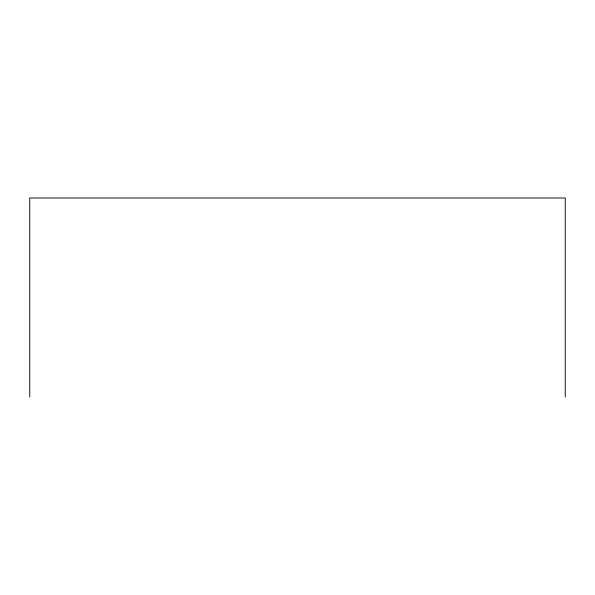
<?xml version="1.0" encoding="UTF-8"?>
<svg xmlns="http://www.w3.org/2000/svg" width="595" height="595" viewBox="0 0 595 595"><rect width="100%" height="100%" fill="white"/><g stroke="black" fill="none" stroke-linecap="round" stroke-linejoin="round"><path stroke-width="0.89" d="M565.25 397.006L565.25 197.994L29.75 197.994L29.75 397.006"/></g></svg>
